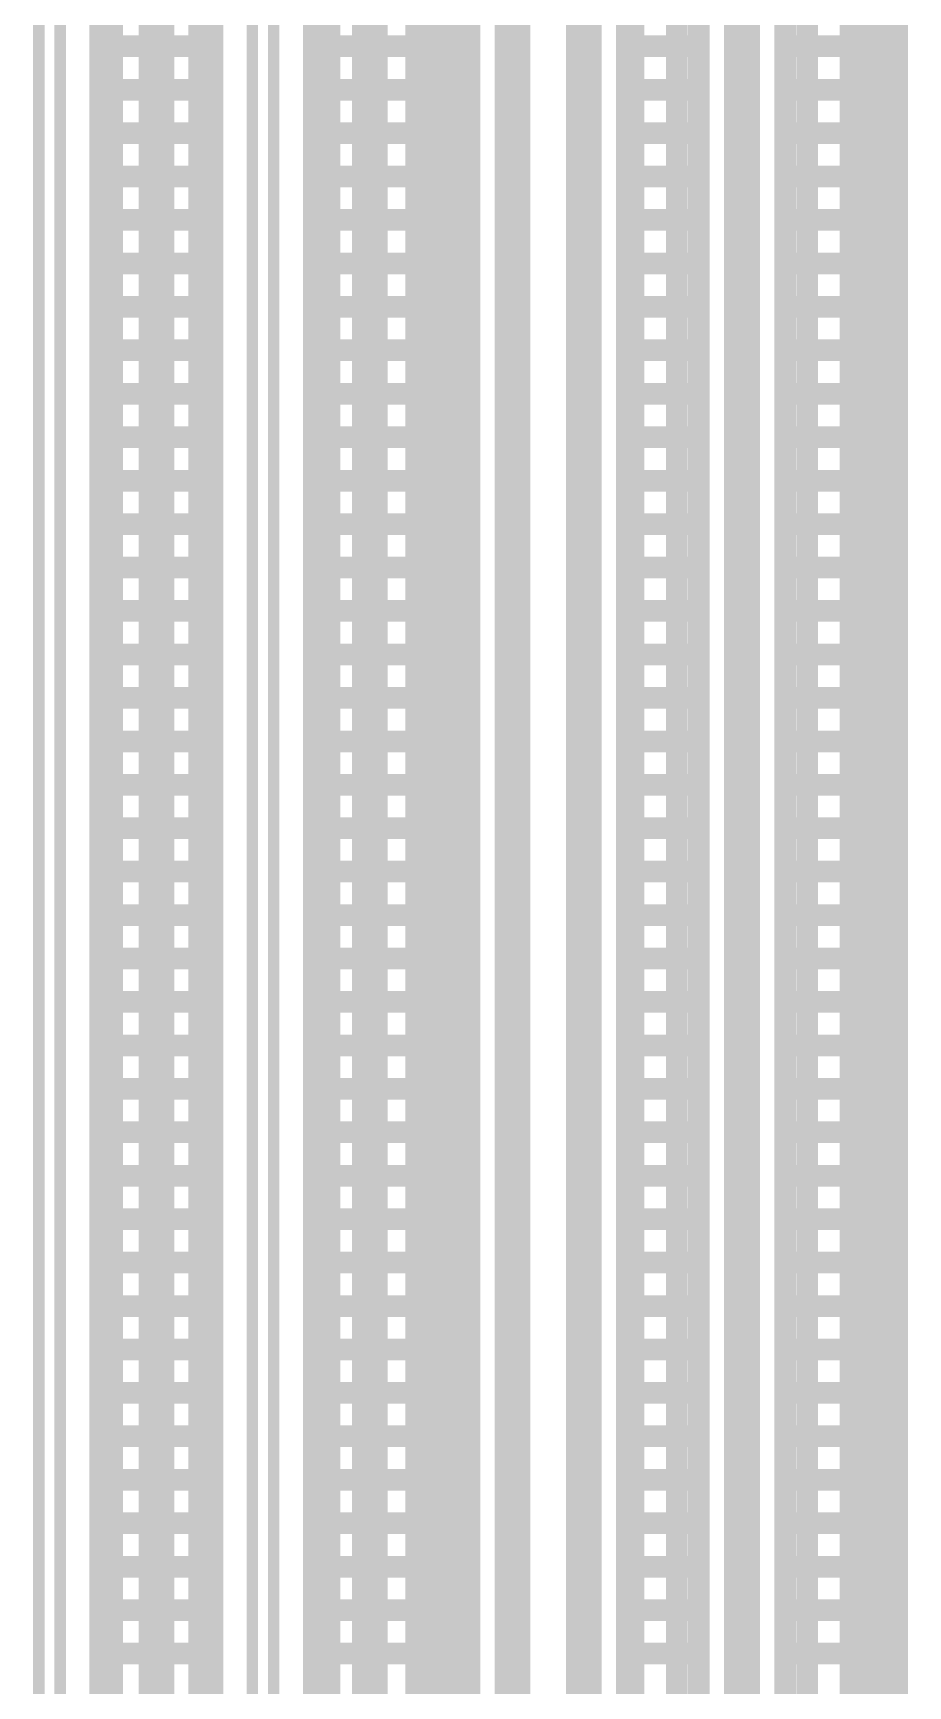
# Model space of a CAD drawing. Header units: millimetres. Extents: x 2260 to 2572, y -21 to 200.
# Drawn here: x 2305.83 to 2311.97, y 105.88 to 117.47 of the extents above; entities that cross this region are included whole.
import ezdxf

# ---------------------------------------------------------------- set-up
doc = ezdxf.new("R2010")
doc.units = ezdxf.units.MM
doc.layers.get('0').update_dxf_attribs({"lineweight": 18})
doc.layers.add('01', color=1, linetype='Continuous', lineweight=18)
doc.layers.add('DIM', color=3, linetype='Continuous', lineweight=13)

# ---------------------------------------------------------------- blocks, each defined once
blk = doc.blocks.new('PAD_R1')
blk.add_lwpolyline([(0.25, 0, 0.5, 0.5, 1), (-0.25, 0, 0.5, 0.5, 1)], format="xyseb", close=True)

msp = doc.modelspace()

# ---------------------------------------------------------------- linework, layer by layer
at = {"layer": '01'}
for points in [[(2306.692, 139.841, 0.25, 0.25, 0), (2306.692, 63.641, 0.25, 0.25, 0)], [(2308.191, 139.841, 0.25, 0.25, 0), (2308.191, 63.641, 0.25, 0.25, 0)], [(2308.692, 139.841, 0.25, 0.25, 0), (2308.692, 63.641, 0.25, 0.25, 0)], [(2309.191, 139.841, 0.25, 0.25, 0), (2309.191, 63.641, 0.25, 0.25, 0)], [(2309.692, 139.841, 0.25, 0.25, 0), (2309.692, 63.641, 0.25, 0.25, 0)], [(2311.692, 139.841, 0.25, 0.25, 0), (2311.692, 63.641, 0.25, 0.25, 0)], [(2306.298, 137.241, 0.152, 0.152, 0), (2306.298, 66.241, 0.152, 0.152, 0)], [(2306.382, 137.241, 0.152, 0.152, 0), (2306.382, 66.241, 0.152, 0.152, 0)], [(2306.687, 137.241, 0.152, 0.152, 0), (2306.687, 66.241, 0.152, 0.152, 0)], [(2306.992, 137.241, 0.152, 0.152, 0), (2306.992, 66.241, 0.152, 0.152, 0)], [(2307.085, 137.241, 0.152, 0.152, 0), (2307.085, 66.241, 0.152, 0.152, 0)], [(2307.798, 137.241, 0.152, 0.152, 0), (2307.798, 66.241, 0.152, 0.152, 0)], [(2307.906, 137.241, 0.152, 0.152, 0), (2307.906, 66.241, 0.152, 0.152, 0)], [(2308.211, 137.241, 0.152, 0.152, 0), (2308.211, 66.241, 0.152, 0.152, 0)], [(2308.516, 137.241, 0.152, 0.152, 0), (2308.516, 66.241, 0.152, 0.152, 0)], [(2308.82, 137.241, 0.152, 0.152, 0), (2308.82, 66.241, 0.152, 0.152, 0)], [(2308.89, 137.241, 0.152, 0.152, 0), (2308.89, 66.241, 0.152, 0.152, 0)], [(2309.993, 137.241, 0.152, 0.152, 0), (2309.993, 66.241, 0.152, 0.152, 0)], [(2310.04, 137.241, 0.152, 0.152, 0), (2310.04, 66.241, 0.152, 0.152, 0)], [(2310.344, 137.241, 0.152, 0.152, 0), (2310.344, 66.241, 0.152, 0.152, 0)], [(2311.564, 137.241, 0.152, 0.152, 0), (2311.564, 66.241, 0.152, 0.152, 0)], [(2311.868, 137.241, 0.152, 0.152, 0), (2311.868, 66.241, 0.152, 0.152, 0)], [(2311.89, 137.241, 0.152, 0.152, 0), (2311.89, 66.241, 0.152, 0.152, 0)], [(2310.498, 134.807, 0.152, 0.152, 0), (2310.498, 68.64, 0.152, 0.152, 0)], [(2311.259, 134.835, 0.152, 0.152, 0), (2311.259, 68.611, 0.152, 0.152, 0)], [(2310.802, 68.764, 0.254, 0.254, 0), (2310.802, 134.682, 0.254, 0.254, 0)], [(2311.105, 134.681, 0.152, 0.152, 0), (2311.105, 68.765, 0.152, 0.152, 0)], [(2306.298, 117.382, 0.152, 0.152, 0), (2307.085, 117.382, 0.152, 0.152, 0)], [(2307.798, 117.382, 0.152, 0.152, 0), (2308.89, 117.382, 0.152, 0.152, 0)], [(2309.993, 117.382, 0.152, 0.152, 0), (2310.498, 117.382, 0.152, 0.152, 0)], [(2311.105, 117.382, 0.152, 0.152, 0), (2311.89, 117.382, 0.152, 0.152, 0)], [(2306.298, 117.077, 0.152, 0.152, 0), (2307.085, 117.077, 0.152, 0.152, 0)], [(2307.798, 117.077, 0.152, 0.152, 0), (2308.89, 117.077, 0.152, 0.152, 0)], [(2309.993, 117.077, 0.152, 0.152, 0), (2310.498, 117.077, 0.152, 0.152, 0)], [(2311.105, 117.077, 0.152, 0.152, 0), (2311.89, 117.077, 0.152, 0.152, 0)], [(2306.298, 116.773, 0.152, 0.152, 0), (2307.085, 116.773, 0.152, 0.152, 0)], [(2307.798, 116.773, 0.152, 0.152, 0), (2308.89, 116.773, 0.152, 0.152, 0)], [(2309.993, 116.773, 0.152, 0.152, 0), (2310.498, 116.773, 0.152, 0.152, 0)], [(2311.105, 116.773, 0.152, 0.152, 0), (2311.89, 116.773, 0.152, 0.152, 0)], [(2306.298, 116.468, 0.152, 0.152, 0), (2307.085, 116.468, 0.152, 0.152, 0)], [(2307.798, 116.468, 0.152, 0.152, 0), (2308.89, 116.468, 0.152, 0.152, 0)], [(2309.993, 116.468, 0.152, 0.152, 0), (2310.498, 116.468, 0.152, 0.152, 0)], [(2311.105, 116.468, 0.152, 0.152, 0), (2311.89, 116.468, 0.152, 0.152, 0)], [(2306.298, 116.163, 0.152, 0.152, 0), (2307.085, 116.163, 0.152, 0.152, 0)], [(2307.798, 116.163, 0.152, 0.152, 0), (2308.89, 116.163, 0.152, 0.152, 0)], [(2309.993, 116.163, 0.152, 0.152, 0), (2310.498, 116.163, 0.152, 0.152, 0)], [(2311.105, 116.163, 0.152, 0.152, 0), (2311.89, 116.163, 0.152, 0.152, 0)], [(2306.298, 115.858, 0.152, 0.152, 0), (2307.085, 115.858, 0.152, 0.152, 0)], [(2307.798, 115.858, 0.152, 0.152, 0), (2308.89, 115.858, 0.152, 0.152, 0)], [(2309.993, 115.858, 0.152, 0.152, 0), (2310.498, 115.858, 0.152, 0.152, 0)], [(2311.105, 115.858, 0.152, 0.152, 0), (2311.89, 115.858, 0.152, 0.152, 0)], [(2306.298, 115.553, 0.152, 0.152, 0), (2307.085, 115.553, 0.152, 0.152, 0)], [(2307.798, 115.553, 0.152, 0.152, 0), (2308.89, 115.553, 0.152, 0.152, 0)], [(2309.993, 115.553, 0.152, 0.152, 0), (2310.498, 115.553, 0.152, 0.152, 0)], [(2311.105, 115.553, 0.152, 0.152, 0), (2311.89, 115.553, 0.152, 0.152, 0)], [(2306.298, 115.249, 0.152, 0.152, 0), (2307.085, 115.249, 0.152, 0.152, 0)], [(2307.798, 115.249, 0.152, 0.152, 0), (2308.89, 115.249, 0.152, 0.152, 0)], [(2309.993, 115.249, 0.152, 0.152, 0), (2310.498, 115.249, 0.152, 0.152, 0)], [(2311.105, 115.249, 0.152, 0.152, 0), (2311.89, 115.249, 0.152, 0.152, 0)], [(2306.298, 114.944, 0.152, 0.152, 0), (2307.085, 114.944, 0.152, 0.152, 0)], [(2307.798, 114.944, 0.152, 0.152, 0), (2308.89, 114.944, 0.152, 0.152, 0)], [(2309.993, 114.944, 0.152, 0.152, 0), (2310.498, 114.944, 0.152, 0.152, 0)], [(2311.105, 114.944, 0.152, 0.152, 0), (2311.89, 114.944, 0.152, 0.152, 0)], [(2306.298, 114.639, 0.152, 0.152, 0), (2307.085, 114.639, 0.152, 0.152, 0)], [(2307.798, 114.639, 0.152, 0.152, 0), (2308.89, 114.639, 0.152, 0.152, 0)], [(2309.993, 114.639, 0.152, 0.152, 0), (2310.498, 114.639, 0.152, 0.152, 0)], [(2311.105, 114.639, 0.152, 0.152, 0), (2311.89, 114.639, 0.152, 0.152, 0)], [(2306.298, 114.334, 0.152, 0.152, 0), (2307.085, 114.334, 0.152, 0.152, 0)], [(2307.798, 114.334, 0.152, 0.152, 0), (2308.89, 114.334, 0.152, 0.152, 0)], [(2309.993, 114.334, 0.152, 0.152, 0), (2310.498, 114.334, 0.152, 0.152, 0)], [(2311.105, 114.334, 0.152, 0.152, 0), (2311.89, 114.334, 0.152, 0.152, 0)], [(2306.298, 114.029, 0.152, 0.152, 0), (2307.085, 114.029, 0.152, 0.152, 0)], [(2307.798, 114.029, 0.152, 0.152, 0), (2308.89, 114.029, 0.152, 0.152, 0)], [(2309.993, 114.029, 0.152, 0.152, 0), (2310.498, 114.029, 0.152, 0.152, 0)], [(2311.105, 114.029, 0.152, 0.152, 0), (2311.89, 114.029, 0.152, 0.152, 0)], [(2306.298, 113.725, 0.152, 0.152, 0), (2307.085, 113.725, 0.152, 0.152, 0)], [(2307.798, 113.725, 0.152, 0.152, 0), (2308.89, 113.725, 0.152, 0.152, 0)], [(2309.993, 113.725, 0.152, 0.152, 0), (2310.498, 113.725, 0.152, 0.152, 0)], [(2311.105, 113.725, 0.152, 0.152, 0), (2311.89, 113.725, 0.152, 0.152, 0)], [(2306.298, 113.42, 0.152, 0.152, 0), (2307.085, 113.42, 0.152, 0.152, 0)], [(2307.798, 113.42, 0.152, 0.152, 0), (2308.89, 113.42, 0.152, 0.152, 0)], [(2309.993, 113.42, 0.152, 0.152, 0), (2310.498, 113.42, 0.152, 0.152, 0)], [(2311.105, 113.42, 0.152, 0.152, 0), (2311.89, 113.42, 0.152, 0.152, 0)], [(2306.298, 113.115, 0.152, 0.152, 0), (2307.085, 113.115, 0.152, 0.152, 0)], [(2307.798, 113.115, 0.152, 0.152, 0), (2308.89, 113.115, 0.152, 0.152, 0)], [(2309.993, 113.115, 0.152, 0.152, 0), (2310.498, 113.115, 0.152, 0.152, 0)], [(2311.105, 113.115, 0.152, 0.152, 0), (2311.89, 113.115, 0.152, 0.152, 0)], [(2306.298, 112.81, 0.152, 0.152, 0), (2307.085, 112.81, 0.152, 0.152, 0)], [(2307.798, 112.81, 0.152, 0.152, 0), (2308.89, 112.81, 0.152, 0.152, 0)], [(2309.993, 112.81, 0.152, 0.152, 0), (2310.498, 112.81, 0.152, 0.152, 0)], [(2311.105, 112.81, 0.152, 0.152, 0), (2311.89, 112.81, 0.152, 0.152, 0)], [(2306.298, 112.505, 0.152, 0.152, 0), (2307.085, 112.505, 0.152, 0.152, 0)], [(2307.798, 112.505, 0.152, 0.152, 0), (2308.89, 112.505, 0.152, 0.152, 0)], [(2309.993, 112.505, 0.152, 0.152, 0), (2310.498, 112.505, 0.152, 0.152, 0)], [(2311.105, 112.505, 0.152, 0.152, 0), (2311.89, 112.505, 0.152, 0.152, 0)], [(2306.298, 112.201, 0.152, 0.152, 0), (2307.085, 112.201, 0.152, 0.152, 0)], [(2307.798, 112.201, 0.152, 0.152, 0), (2308.89, 112.201, 0.152, 0.152, 0)], [(2309.993, 112.201, 0.152, 0.152, 0), (2310.498, 112.201, 0.152, 0.152, 0)], [(2311.105, 112.201, 0.152, 0.152, 0), (2311.89, 112.201, 0.152, 0.152, 0)], [(2306.298, 111.896, 0.152, 0.152, 0), (2307.085, 111.896, 0.152, 0.152, 0)], [(2307.798, 111.896, 0.152, 0.152, 0), (2308.89, 111.896, 0.152, 0.152, 0)], [(2309.993, 111.896, 0.152, 0.152, 0), (2310.498, 111.896, 0.152, 0.152, 0)], [(2311.105, 111.896, 0.152, 0.152, 0), (2311.89, 111.896, 0.152, 0.152, 0)], [(2306.298, 111.591, 0.152, 0.152, 0), (2307.085, 111.591, 0.152, 0.152, 0)], [(2307.798, 111.591, 0.152, 0.152, 0), (2308.89, 111.591, 0.152, 0.152, 0)], [(2309.993, 111.591, 0.152, 0.152, 0), (2310.498, 111.591, 0.152, 0.152, 0)], [(2311.105, 111.591, 0.152, 0.152, 0), (2311.89, 111.591, 0.152, 0.152, 0)], [(2306.298, 111.286, 0.152, 0.152, 0), (2307.085, 111.286, 0.152, 0.152, 0)], [(2307.798, 111.286, 0.152, 0.152, 0), (2308.89, 111.286, 0.152, 0.152, 0)], [(2309.993, 111.286, 0.152, 0.152, 0), (2310.498, 111.286, 0.152, 0.152, 0)], [(2311.105, 111.286, 0.152, 0.152, 0), (2311.89, 111.286, 0.152, 0.152, 0)], [(2306.298, 110.981, 0.152, 0.152, 0), (2307.085, 110.981, 0.152, 0.152, 0)], [(2307.798, 110.981, 0.152, 0.152, 0), (2308.89, 110.981, 0.152, 0.152, 0)], [(2309.993, 110.981, 0.152, 0.152, 0), (2310.498, 110.981, 0.152, 0.152, 0)], [(2311.105, 110.981, 0.152, 0.152, 0), (2311.89, 110.981, 0.152, 0.152, 0)], [(2306.298, 110.677, 0.152, 0.152, 0), (2307.085, 110.677, 0.152, 0.152, 0)], [(2307.798, 110.677, 0.152, 0.152, 0), (2308.89, 110.677, 0.152, 0.152, 0)], [(2309.993, 110.677, 0.152, 0.152, 0), (2310.498, 110.677, 0.152, 0.152, 0)], [(2311.105, 110.677, 0.152, 0.152, 0), (2311.89, 110.677, 0.152, 0.152, 0)], [(2306.298, 110.372, 0.152, 0.152, 0), (2307.085, 110.372, 0.152, 0.152, 0)], [(2307.798, 110.372, 0.152, 0.152, 0), (2308.89, 110.372, 0.152, 0.152, 0)], [(2309.993, 110.372, 0.152, 0.152, 0), (2310.498, 110.372, 0.152, 0.152, 0)], [(2311.105, 110.372, 0.152, 0.152, 0), (2311.89, 110.372, 0.152, 0.152, 0)], [(2306.298, 110.067, 0.152, 0.152, 0), (2307.085, 110.067, 0.152, 0.152, 0)], [(2307.798, 110.067, 0.152, 0.152, 0), (2308.89, 110.067, 0.152, 0.152, 0)], [(2309.993, 110.067, 0.152, 0.152, 0), (2310.498, 110.067, 0.152, 0.152, 0)], [(2311.105, 110.067, 0.152, 0.152, 0), (2311.89, 110.067, 0.152, 0.152, 0)], [(2306.298, 109.762, 0.152, 0.152, 0), (2307.085, 109.762, 0.152, 0.152, 0)], [(2307.798, 109.762, 0.152, 0.152, 0), (2308.89, 109.762, 0.152, 0.152, 0)], [(2309.993, 109.762, 0.152, 0.152, 0), (2310.498, 109.762, 0.152, 0.152, 0)], [(2311.105, 109.762, 0.152, 0.152, 0), (2311.89, 109.762, 0.152, 0.152, 0)], [(2306.298, 109.457, 0.152, 0.152, 0), (2307.085, 109.457, 0.152, 0.152, 0)], [(2307.798, 109.457, 0.152, 0.152, 0), (2308.89, 109.457, 0.152, 0.152, 0)], [(2309.993, 109.457, 0.152, 0.152, 0), (2310.498, 109.457, 0.152, 0.152, 0)], [(2311.105, 109.457, 0.152, 0.152, 0), (2311.89, 109.457, 0.152, 0.152, 0)], [(2306.298, 109.153, 0.152, 0.152, 0), (2307.085, 109.153, 0.152, 0.152, 0)], [(2307.798, 109.153, 0.152, 0.152, 0), (2308.89, 109.153, 0.152, 0.152, 0)], [(2309.993, 109.153, 0.152, 0.152, 0), (2310.498, 109.153, 0.152, 0.152, 0)], [(2311.105, 109.153, 0.152, 0.152, 0), (2311.89, 109.153, 0.152, 0.152, 0)], [(2306.298, 108.848, 0.152, 0.152, 0), (2307.085, 108.848, 0.152, 0.152, 0)], [(2307.798, 108.848, 0.152, 0.152, 0), (2308.89, 108.848, 0.152, 0.152, 0)], [(2309.993, 108.848, 0.152, 0.152, 0), (2310.498, 108.848, 0.152, 0.152, 0)], [(2311.105, 108.848, 0.152, 0.152, 0), (2311.89, 108.848, 0.152, 0.152, 0)], [(2306.298, 108.543, 0.152, 0.152, 0), (2307.085, 108.543, 0.152, 0.152, 0)], [(2307.798, 108.543, 0.152, 0.152, 0), (2308.89, 108.543, 0.152, 0.152, 0)], [(2309.993, 108.543, 0.152, 0.152, 0), (2310.498, 108.543, 0.152, 0.152, 0)], [(2311.105, 108.543, 0.152, 0.152, 0), (2311.89, 108.543, 0.152, 0.152, 0)], [(2306.298, 108.238, 0.152, 0.152, 0), (2307.085, 108.238, 0.152, 0.152, 0)], [(2307.798, 108.238, 0.152, 0.152, 0), (2308.89, 108.238, 0.152, 0.152, 0)], [(2309.993, 108.238, 0.152, 0.152, 0), (2310.498, 108.238, 0.152, 0.152, 0)], [(2311.105, 108.238, 0.152, 0.152, 0), (2311.89, 108.238, 0.152, 0.152, 0)], [(2306.298, 107.933, 0.152, 0.152, 0), (2307.085, 107.933, 0.152, 0.152, 0)], [(2307.798, 107.933, 0.152, 0.152, 0), (2308.89, 107.933, 0.152, 0.152, 0)], [(2309.993, 107.933, 0.152, 0.152, 0), (2310.498, 107.933, 0.152, 0.152, 0)], [(2311.105, 107.933, 0.152, 0.152, 0), (2311.89, 107.933, 0.152, 0.152, 0)], [(2306.298, 107.629, 0.152, 0.152, 0), (2307.085, 107.629, 0.152, 0.152, 0)], [(2307.798, 107.629, 0.152, 0.152, 0), (2308.89, 107.629, 0.152, 0.152, 0)], [(2309.993, 107.629, 0.152, 0.152, 0), (2310.498, 107.629, 0.152, 0.152, 0)], [(2311.105, 107.629, 0.152, 0.152, 0), (2311.89, 107.629, 0.152, 0.152, 0)], [(2306.298, 107.324, 0.152, 0.152, 0), (2307.085, 107.324, 0.152, 0.152, 0)], [(2307.798, 107.324, 0.152, 0.152, 0), (2308.89, 107.324, 0.152, 0.152, 0)], [(2309.993, 107.324, 0.152, 0.152, 0), (2310.498, 107.324, 0.152, 0.152, 0)], [(2311.105, 107.324, 0.152, 0.152, 0), (2311.89, 107.324, 0.152, 0.152, 0)], [(2306.298, 107.019, 0.152, 0.152, 0), (2307.085, 107.019, 0.152, 0.152, 0)], [(2307.798, 107.019, 0.152, 0.152, 0), (2308.89, 107.019, 0.152, 0.152, 0)], [(2309.993, 107.019, 0.152, 0.152, 0), (2310.498, 107.019, 0.152, 0.152, 0)], [(2311.105, 107.019, 0.152, 0.152, 0), (2311.89, 107.019, 0.152, 0.152, 0)], [(2306.298, 106.714, 0.152, 0.152, 0), (2307.085, 106.714, 0.152, 0.152, 0)], [(2307.798, 106.714, 0.152, 0.152, 0), (2308.89, 106.714, 0.152, 0.152, 0)], [(2309.993, 106.714, 0.152, 0.152, 0), (2310.498, 106.714, 0.152, 0.152, 0)], [(2311.105, 106.714, 0.152, 0.152, 0), (2311.89, 106.714, 0.152, 0.152, 0)], [(2306.298, 106.409, 0.152, 0.152, 0), (2307.085, 106.409, 0.152, 0.152, 0)], [(2307.798, 106.409, 0.152, 0.152, 0), (2308.89, 106.409, 0.152, 0.152, 0)], [(2309.993, 106.409, 0.152, 0.152, 0), (2310.498, 106.409, 0.152, 0.152, 0)], [(2311.105, 106.409, 0.152, 0.152, 0), (2311.89, 106.409, 0.152, 0.152, 0)], [(2306.298, 106.105, 0.152, 0.152, 0), (2307.085, 106.105, 0.152, 0.152, 0)], [(2307.798, 106.105, 0.152, 0.152, 0), (2308.89, 106.105, 0.152, 0.152, 0)], [(2309.993, 106.105, 0.152, 0.152, 0), (2310.498, 106.105, 0.152, 0.152, 0)], [(2311.105, 106.105, 0.152, 0.152, 0), (2311.89, 106.105, 0.152, 0.152, 0)]]:
    msp.add_lwpolyline(points, format="xyseb", dxfattribs=at)
at = {"layer": 'DIM'}
for points in [[(2305.867, 137.367, 0.08, 0.08, 0), (2305.867, 66.114, 0.08, 0.08, 0)], [(2306.017, 137.367, 0.08, 0.08, 0), (2306.017, 66.114, 0.08, 0.08, 0)], [(2307.366, 137.368, 0.08, 0.08, 0), (2307.366, 66.114, 0.08, 0.08, 0)], [(2307.516, 137.366, 0.08, 0.08, 0), (2307.516, 66.116, 0.08, 0.08, 0)]]:
    msp.add_lwpolyline(points, format="xyseb", dxfattribs=at)

# ---------------------------------------------------------------- block references
at = {"layer": '01', "xscale": 0.1524, "yscale": 0.1524}
for p in [(2306.298, 117.382), (2307.085, 117.382), (2307.798, 117.382), (2308.89, 117.382), (2309.993, 117.382), (2310.498, 117.382), (2311.105, 117.382), (2311.89, 117.382), (2306.298, 117.077), (2307.085, 117.077), (2307.798, 117.077), (2308.89, 117.077), (2309.993, 117.077), (2310.498, 117.077), (2311.105, 117.077), (2311.89, 117.077), (2306.298, 116.773), (2307.085, 116.773), (2307.798, 116.773), (2308.89, 116.773), (2309.993, 116.773), (2310.498, 116.773), (2311.105, 116.773), (2311.89, 116.773), (2306.298, 116.468), (2307.085, 116.468), (2307.798, 116.468), (2308.89, 116.468), (2309.993, 116.468), (2310.498, 116.468), (2311.105, 116.468), (2311.89, 116.468), (2306.298, 116.163), (2307.085, 116.163), (2307.798, 116.163), (2308.89, 116.163), (2309.993, 116.163), (2310.498, 116.163), (2311.105, 116.163), (2311.89, 116.163), (2306.298, 115.858), (2307.085, 115.858), (2307.798, 115.858), (2308.89, 115.858), (2309.993, 115.858), (2310.498, 115.858), (2311.105, 115.858), (2311.89, 115.858), (2306.298, 115.553), (2307.085, 115.553), (2307.798, 115.553), (2308.89, 115.553), (2309.993, 115.553), (2310.498, 115.553), (2311.105, 115.553), (2311.89, 115.553), (2306.298, 115.249), (2307.085, 115.249), (2307.798, 115.249), (2308.89, 115.249), (2309.993, 115.249), (2310.498, 115.249), (2311.105, 115.249), (2311.89, 115.249), (2306.298, 114.944), (2307.085, 114.944), (2307.798, 114.944), (2308.89, 114.944), (2309.993, 114.944), (2310.498, 114.944), (2311.105, 114.944), (2311.89, 114.944), (2306.298, 114.639), (2307.085, 114.639), (2307.798, 114.639), (2308.89, 114.639), (2309.993, 114.639), (2310.498, 114.639), (2311.105, 114.639), (2311.89, 114.639), (2306.298, 114.334), (2307.085, 114.334), (2307.798, 114.334), (2308.89, 114.334), (2309.993, 114.334), (2310.498, 114.334), (2311.105, 114.334), (2311.89, 114.334), (2306.298, 114.029), (2307.085, 114.029), (2307.798, 114.029), (2308.89, 114.029), (2309.993, 114.029), (2310.498, 114.029), (2311.105, 114.029), (2311.89, 114.029), (2306.298, 113.725), (2307.085, 113.725), (2307.798, 113.725), (2308.89, 113.725), (2309.993, 113.725), (2310.498, 113.725), (2311.105, 113.725), (2311.89, 113.725), (2306.298, 113.42), (2307.085, 113.42), (2307.798, 113.42), (2308.89, 113.42), (2309.993, 113.42), (2310.498, 113.42), (2311.105, 113.42), (2311.89, 113.42), (2306.298, 113.115), (2307.085, 113.115), (2307.798, 113.115), (2308.89, 113.115), (2309.993, 113.115), (2310.498, 113.115), (2311.105, 113.115), (2311.89, 113.115), (2306.298, 112.81), (2307.085, 112.81), (2307.798, 112.81), (2308.89, 112.81), (2309.993, 112.81), (2310.498, 112.81), (2311.105, 112.81), (2311.89, 112.81), (2306.298, 112.505), (2307.085, 112.505), (2307.798, 112.505), (2308.89, 112.505), (2309.993, 112.505), (2310.498, 112.505), (2311.105, 112.505), (2311.89, 112.505), (2306.298, 112.201), (2307.085, 112.201), (2307.798, 112.201), (2308.89, 112.201), (2309.993, 112.201), (2310.498, 112.201), (2311.105, 112.201), (2311.89, 112.201), (2306.298, 111.896), (2307.085, 111.896), (2307.798, 111.896), (2308.89, 111.896), (2309.993, 111.896), (2310.498, 111.896), (2311.105, 111.896), (2311.89, 111.896), (2306.298, 111.591), (2307.085, 111.591), (2307.798, 111.591), (2308.89, 111.591), (2309.993, 111.591), (2310.498, 111.591), (2311.105, 111.591), (2311.89, 111.591), (2306.298, 111.286), (2307.085, 111.286), (2307.798, 111.286), (2308.89, 111.286), (2309.993, 111.286), (2310.498, 111.286), (2311.105, 111.286), (2311.89, 111.286), (2306.298, 110.981), (2307.085, 110.981), (2307.798, 110.981), (2308.89, 110.981), (2309.993, 110.981), (2310.498, 110.981), (2311.105, 110.981), (2311.89, 110.981), (2306.298, 110.677), (2307.085, 110.677), (2307.798, 110.677), (2308.89, 110.677), (2309.993, 110.677), (2310.498, 110.677), (2311.105, 110.677), (2311.89, 110.677), (2306.298, 110.372), (2307.085, 110.372), (2307.798, 110.372), (2308.89, 110.372), (2309.993, 110.372), (2310.498, 110.372), (2311.105, 110.372), (2311.89, 110.372), (2306.298, 110.067), (2307.085, 110.067), (2307.798, 110.067), (2308.89, 110.067), (2309.993, 110.067), (2310.498, 110.067), (2311.105, 110.067), (2311.89, 110.067), (2306.298, 109.762), (2307.085, 109.762), (2307.798, 109.762), (2308.89, 109.762), (2309.993, 109.762), (2310.498, 109.762), (2311.105, 109.762), (2311.89, 109.762), (2306.298, 109.457), (2307.085, 109.457), (2307.798, 109.457), (2308.89, 109.457), (2309.993, 109.457), (2310.498, 109.457), (2311.105, 109.457), (2311.89, 109.457), (2306.298, 109.153), (2307.085, 109.153), (2307.798, 109.153), (2308.89, 109.153), (2309.993, 109.153), (2310.498, 109.153), (2311.105, 109.153), (2311.89, 109.153), (2306.298, 108.848), (2307.085, 108.848), (2307.798, 108.848), (2308.89, 108.848), (2309.993, 108.848), (2310.498, 108.848), (2311.105, 108.848), (2311.89, 108.848), (2306.298, 108.543), (2307.085, 108.543), (2307.798, 108.543), (2308.89, 108.543), (2309.993, 108.543), (2310.498, 108.543), (2311.105, 108.543), (2311.89, 108.543), (2306.298, 108.238), (2307.085, 108.238), (2307.798, 108.238), (2308.89, 108.238), (2309.993, 108.238), (2310.498, 108.238), (2311.105, 108.238), (2311.89, 108.238), (2306.298, 107.933), (2307.085, 107.933), (2307.798, 107.933), (2308.89, 107.933), (2309.993, 107.933), (2310.498, 107.933), (2311.105, 107.933), (2311.89, 107.933), (2306.298, 107.629), (2307.085, 107.629), (2307.798, 107.629), (2308.89, 107.629), (2309.993, 107.629), (2310.498, 107.629), (2311.105, 107.629), (2311.89, 107.629), (2306.298, 107.324), (2307.085, 107.324), (2307.798, 107.324), (2308.89, 107.324), (2309.993, 107.324), (2310.498, 107.324), (2311.105, 107.324), (2311.89, 107.324), (2306.298, 107.019), (2307.085, 107.019), (2307.798, 107.019), (2308.89, 107.019), (2309.993, 107.019), (2310.498, 107.019), (2311.105, 107.019), (2311.89, 107.019), (2306.298, 106.714), (2307.085, 106.714), (2307.798, 106.714), (2308.89, 106.714), (2309.993, 106.714), (2310.498, 106.714), (2311.105, 106.714), (2311.89, 106.714), (2306.298, 106.409), (2307.085, 106.409), (2307.798, 106.409), (2308.89, 106.409), (2309.993, 106.409), (2310.498, 106.409), (2311.105, 106.409), (2311.89, 106.409), (2306.298, 106.105), (2307.085, 106.105), (2307.798, 106.105), (2308.89, 106.105), (2309.993, 106.105), (2310.498, 106.105), (2311.105, 106.105), (2311.89, 106.105)]:
    msp.add_blockref('PAD_R1', p, dxfattribs=at)

doc.saveas('drawing.dxf')
